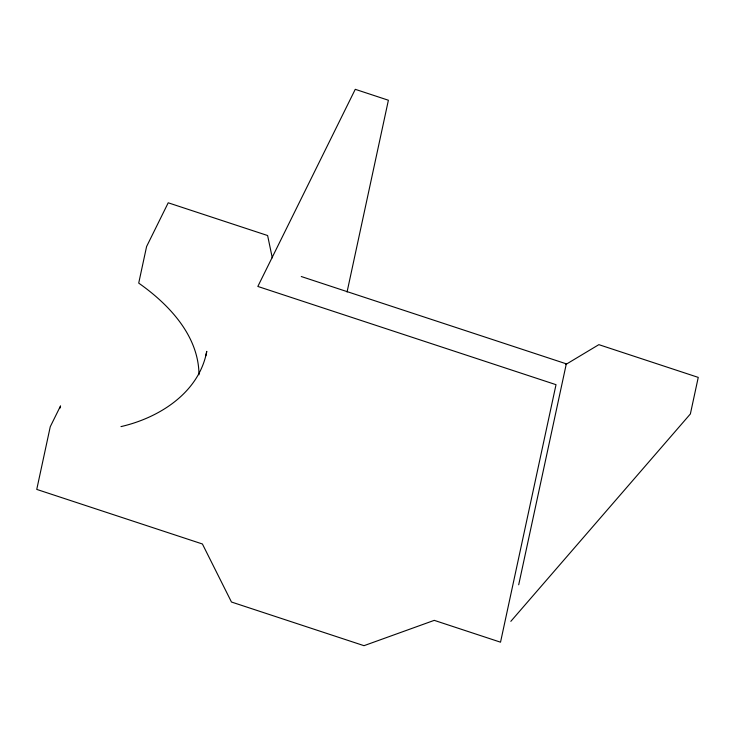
<?xml version="1.0" encoding="UTF-8"?>
<svg xmlns="http://www.w3.org/2000/svg" width="735" height="735" viewBox="0 0 735 735"><rect width="100%" height="100%" fill="white"/><g stroke="black" fill="none" stroke-linecap="round" stroke-linejoin="round"><path stroke-width="1.1" d="M198.983 374.776C198.753 335.73 168.866 304.318 138.713 283.113L146.587 246.556L168.214 202.796L267.613 235.531L272.281 257.847M60.086 408.072L60.555 405.895L50.256 426.732L36.75 489.409L202.41 543.983L231.47 602.02L364 645.679L434.256 620.358L500.526 642.188L556.018 384.681L257.838 286.448L355.262 89.321L388.392 100.236L347.058 292.025M205.809 355.786L206.765 351.358C199.056 392.655 159.366 417.792 120.981 426.603M518.699 584.784L566.317 363.843L301.267 276.525M510.825 621.351L690.367 413.961L698.25 377.395L598.86 344.651L565.619 364.597"/></g></svg>
